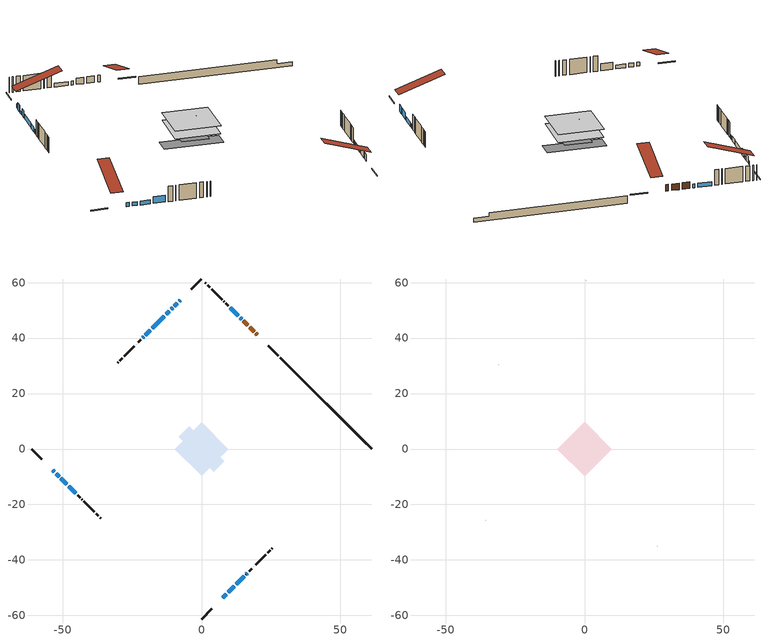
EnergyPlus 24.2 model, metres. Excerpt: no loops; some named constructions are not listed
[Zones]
conditioned space
 floor outside (Floor1 construction): -5.89,0 0,5.89 5.89,0 0,-5.89 z0.35
 floor adiabatic (AdiabaticFloorConstruction): -9.73,0 0,9.73 9.73,0 0,-9.73 z2.79
 floor foundation (Slab1 construction): -8.22,4.48 -4.48,8.22 8.22,-4.48 4.48,-8.22 z-2.09
 floor foundation (Slab2 construction): -1.36,0 0,1.36 1.36,0 0,-1.36 z0
 wall outside (RimJoist1 construction): 0,-61.31 3.68,-57.62 / -61.31,0 -57.62,-3.68 / 0,61.31 -3.68,57.62 / 27.76,33.55 24.08,37.23 z0.35:0.65
 wall outside (AdiabaticWallConstruction 1): 20.14,41.17 19.6,41.7 / 18.95,42.36 17.32,43.99 / 16.66,44.64 15.08,46.22 z0.35:2.38
 wall outside (AdiabaticWallConstruction): -7.62,53.69 -8,53.3 / 14.43,46.88 13.96,47.35 / -53.69,-7.62 -53.04,-8.27 / -52.38,-8.92 -51.38,-9.92 / -50.73,-10.58 -48.58,-12.73 / 12.53,-48.78 15.39,-45.92 / 16.05,-45.26 16.55,-44.75 / -20.89,40.42 -21.25,40.05 / 13.3,48 10.35,50.96 z0.35:1.57; 7.62,-53.69 8.91,-52.39 / 9.57,-51.74 11.87,-49.43 / -8.66,52.65 -9.77,51.53 / -11.62,49.68 -12.74,48.57 / -47.92,-13.38 -45.34,-15.97 z0.35:2.51; -10.43,50.88 -10.97,50.34 z0.35:1.17; -13.39,47.91 -17.8,43.51 / -18.46,42.85 -20.23,41.07 z0.35:1.82
 wall outside (Wall1 construction): 17.21,-44.1 18.1,-43.21 / -44.68,-16.63 -43.79,-17.52 / -21.91,39.4 -22.8,38.51 / 9.69,51.62 8.8,52.51 z0.35:5.23
 wall outside (Wall2 construction): 18.76,-42.55 18.84,-42.47 / -43.13,-18.18 -43.05,-18.25 / -23.46,37.85 -23.54,37.77 / 8.14,53.16 8.06,53.24 z0.35:5.23
 wall outside (Wall3 construction): 19.49,-41.81 23.23,-38.08 / -42.39,-18.91 -38.66,-22.65 / -24.19,37.11 -27.93,33.38 / 7.41,53.9 3.67,57.63 z0.35:5.23
 wall outside (Wall4 construction): 23.88,-37.42 24.73,-36.58 / -38,-23.3 -37.16,-24.15 / -28.58,32.72 -29.43,31.88 / 3.02,58.29 2.17,59.13 z0.35:5.23
 wall outside (Wall5 construction): 25.38,-35.92 25.55,-35.75 / -36.5,-24.8 -36.34,-24.97 / -30.09,31.22 -30.25,31.05 / 1.52,59.79 1.35,59.96 z0.35:5.23
 wall foundation (FoundationWall1 construction): 28.42,32.89,-2.09 28.42,32.89,0.35 58.02,3.29,0.35 58.02,3.29,-0.81 61.31,0,-0.81 61.31,0,-2.09
 window (WindowConstruction 12): -7.62,53.69 -8,53.3 z0.35:1.57
 window (WindowConstruction 2): 7.62,-53.69 8.91,-52.39 z0.35:2.51
 window (WindowConstruction 3): 9.57,-51.74 11.87,-49.43 z0.35:2.51
 window (WindowConstruction 4): -8.66,52.65 -9.77,51.53 z0.35:2.51
 window (WindowConstruction 13): -10.43,50.88 -10.97,50.34 z0.35:1.16
 window (WindowConstruction 5): 14.43,46.88 13.96,47.35 z0.35:1.57
 window (WindowConstruction 6): -11.63,49.68 -12.74,48.57 z0.35:2.51
 window (WindowConstruction 7): -13.39,47.91 -17.8,43.51 z0.35:1.82
 window (WindowConstruction 14): -53.69,-7.62 -53.04,-8.27 z0.35:1.57
 window (WindowConstruction 8): -18.46,42.85 -20.23,41.07 z0.35:1.82
 window (WindowConstruction 9): -52.38,-8.92 -51.38,-9.92 z0.35:1.57
 window (WindowConstruction 10): -50.73,-10.58 -48.58,-12.73 z0.35:1.57
 window (WindowConstruction 11): 12.53,-48.78 15.39,-45.92 z0.35:1.57
 window (WindowConstruction 16): 16.05,-45.26 16.55,-44.76 z0.35:1.57
 window (WindowConstruction 15): -20.89,40.42 -21.25,40.05 z0.35:1.57
 window (WindowConstruction): 13.3,48.01 10.35,50.96 z0.35:1.57
 window (WindowConstruction 1): -47.92,-13.38 -45.34,-15.97 z0.35:2.51
 door (Door): 20.14,41.17 19.6,41.7 z0.35:2.38
 door (Door 1): 18.95,42.36 17.32,43.99 z0.35:2.38
 door (Door 2): 16.66,44.64 15.08,46.22 z0.35:2.38
 ceiling adiabatic (AdiabaticFloorConstruction): 0,-9.73 9.73,0 0,9.73 -9.73,0 z2.79
attic - vented
 floor to conditioned space (Floor4 construction Reversed): -9.79,0 0,9.79 9.79,0 0,-9.79 z5.23
 floor to conditioned space (Floor5 construction Reversed): -2.94,0 0,2.94 2.94,0 0,-2.94 z5.23
 wall outside (Wall6 construction): 26.21,-35.1 26.24,-35.06 / -35.68,-25.63 -35.65,-25.66 / -30.91,30.4 -30.94,30.36 / 0.69,60.62 0.66,60.65 z0.35:5.23
 roof outside (Roof1 construction): 6.96,-54.34,5.23 -2.99,-44.39,9.92 -5.62,-47.01,9.92 4.34,-56.97,5.23; -54.34,-6.96,5.23 -44.39,2.99,9.92 -47.01,5.62,9.92 -56.97,-4.34,5.23; -6.96,54.34,5.23 2.99,44.39,9.92 5.62,47.01,9.92 -4.34,56.97,5.23; 20.8,40.51,5.23 10.84,30.55,9.92 13.46,27.93,9.92 23.42,37.89,5.23
[Material] Roughness=Rough; Thermal Absorptance=0.9
Name | Thickness {m} | Conductivity {W/m-K} | Density {kg/m3} | Specific Heat {J/kg-K} | Solar Absorptance | Visible Absorptance
ceiling loosefill ins | 0.169333 | 0.0480833 | 16.02 | 1046.75 | 0.7 | 0.7
ceiling loosefill ins 1 | 0.0846667 | 0.0480833 | 16.02 | 1046.75 | 0.7 | 0.7
ceiling stud and cavity | 0.1397 | 0.151406 | 65.682 | 1177.47 | 0.7 | 0.7
ceiling stud and cavity 1 | 0.1397 | 0.100047 | 65.682 | 1177.47 | 0.7 | 0.7
gypsum board | 0.0127 | 0.160291 | 801 | 837.4 | 0.6 | 0.6
[Construction]
Floor4 construction: ceiling loosefill ins, ceiling stud and cavity, gypsum board
Floor5 construction: ceiling loosefill ins 1, ceiling stud and cavity 1, gypsum board
[EnergyManagementSystem:Program]
component_loads_program: Set loads_htg_walls = 0; Set loads_htg_rim_joists = 0; Set loads_htg_foundation_walls = 0; Set loads_htg_floors = 0; Set loads_htg_slabs = 0; Set loads_htg_ceilings = 0; Set loads_htg_roofs = 0; Set loads_htg_windows_conduction = 0; Set loads_htg_windows_solar = 0; Set loads_htg_doors = 0; Set loads_htg_skylights_conduction = 0; Set loads_htg_skylights_solar = 0; Set loads_htg_internal_mass = 0; Set loads_htg_intgains = 0; Set loads_htg_lighting = 0; Set loads_htg_infil = 0; Set loads_htg_mechvent = 0; Set loads_htg_natvent = 0; Set loads_htg_whf = 0; Set loads_htg_ducts = 0; Set loads_clg_walls = 0; Set loads_clg_rim_joists = 0; Set loads_clg_foundation_walls = 0; Set loads_clg_floors = 0; Set loads_clg_slabs = 0; Set loads_clg_ceilings = 0; Set loads_clg_roofs = 0; Set loads_clg_windows_conduction = 0; Set loads_clg_windows_solar = 0; Set loads_clg_doors = 0; Set loads_clg_skylights_conduction = 0; Set loads_clg_skylights_solar = 0; Set loads_clg_internal_mass = 0; Set loads_clg_intgains = 0; Set loads_clg_lighting = 0; Set loads_clg_infil = 0; Set loads_clg_mechvent = 0; Set loads_clg_natvent = 0; Set loads_clg_whf = 0; Set loads_clg_ducts = 0; Set hr_walls = 0; Set hr_walls = hr_walls + s_conv_12 + s_ig_12 + s_sol_12 + s_lgt_12 + s_surf_12; Set hr_walls = hr_walls + s_conv_13 + s_ig_13 + s_sol_13 + s_lgt_13 + s_surf_13; Set hr_walls = hr_walls + s_conv_14 + s_ig_14 + s_sol_14 + s_lgt_14 + s_surf_14; Set hr_walls = hr_walls + s_conv_15 + s_ig_15 + s_sol_15 + s_lgt_15 + s_surf_15; Set hr_walls = hr_walls + s_conv_16 + s_ig_16 + s_sol_16 + s_lgt_16 + s_surf_16; Set hr_walls = hr_walls + s_conv_17 + s_ig_17 + s_sol_17 + s_lgt_17 + s_surf_17; Set hr_walls = hr_walls + s_conv_18 + s_ig_18 + s_sol_18 + s_lgt_18 + s_surf_18; Set hr_walls = hr_walls + s_conv_19 + s_ig_19 + s_sol_19 + s_lgt_19 + s_surf_19; Set hr_walls = hr_walls + s_conv_20 + s_ig_20 + s_sol_20 + s_lgt_20 + s_surf_20; Set hr_walls = hr_walls + s_conv_21 + s_ig_21 + s_sol_21 + s_lgt_21 + s_surf_21; Set hr_walls = hr_walls + s_conv_22 + s_ig_22 + s_sol_22 + s_lgt_22 + s_surf_22; Set hr_walls = hr_walls + s_conv_23 + s_ig_23 + s_sol_23 + s_lgt_23 + s_surf_23; Set hr_walls = hr_walls + s_conv_24 + s_ig_24 + s_sol_24 + s_lgt_24 + s_surf_24; Set hr_walls = hr_walls + s_conv_25 + s_ig_25 + s_sol_25 + s_lgt_25 + s_surf_25; Set hr_walls = hr_walls + s_conv_26 + s_ig_26 + s_sol_26 + s_lgt_26 + s_surf_26; Set hr_walls = hr_walls + s_conv_27 + s_ig_27 + s_sol_27 + s_lgt_27 + s_surf_27; Set hr_walls = hr_walls + s_conv_28 + s_ig_28 + s_sol_28 + s_lgt_28 + s_surf_28; Set hr_walls = hr_walls + s_conv_29 + s_ig_29 + s_sol_29 + s_lgt_29 + s_surf_29; Set hr_walls = hr_walls + s_conv_30 + s_ig_30 + s_sol_30 + s_lgt_30 + s_surf_30; Set hr_walls = hr_walls + s_conv_31 + s_ig_31 + s_sol_31 + s_lgt_31 + s_surf_31; Set hr_rim_joists = 0; Set hr_rim_joists = hr_rim_joists + s_conv_6 + s_ig_6 + s_sol_6 + s_lgt_6 + s_surf_6; Set hr_rim_joists = hr_rim_joists + s_conv_7 + s_ig_7 + s_sol_7 + s_lgt_7 + s_surf_7; Set hr_rim_joists = hr_rim_joists + s_conv_8 + s_ig_8 + s_sol_8 + s_lgt_8 + s_surf_8; Set hr_rim_joists = hr_rim_joists + s_conv_9 + s_ig_9 + s_sol_9 + s_lgt_9 + s_surf_9; Set hr_foundation_walls = 0; Set hr_foundation_walls = hr_foundation_walls + s_conv_3 + s_ig_3 + s_sol_3 + s_lgt_3 + s_surf_3; Set hr_floors = 0; Set hr_floors = hr_floors + s_conv + s_ig + s_sol + s_lgt + s_surf; Set hr_slabs = 0; Set hr_slabs = hr_slabs + s_conv_10 + s_ig_10 + s_sol_10 + s_lgt_10 + s_surf_10; Set hr_slabs = hr_slabs + s_conv_11 + s_ig_11 + s_sol_11 + s_lgt_11 + s_surf_11; Set hr_ceilings = 0; Set hr_ceilings = hr_ceilings + s_conv_1 + s_ig_1 + s_sol_1 + s_lgt_1 + s_surf_1; Set hr_ceilings = hr_ceilings + s_conv_2 + s_ig_2 + s_sol_2 + s_lgt_2 + s_surf_2; Set hr_roofs = 0; Set hr_windows_conduction = 0; Set hr_windows_conduction = hr_windows_conduction + ss_conv_3; Set hr_windows_conduction = hr_windows_conduction + ss_ig_3; Set hr_windows_conduction = hr_windows_conduction + ss_surf_3; Set hr_windows_conduction = hr_windows_conduction + ss_conv_4; Set hr_windows_conduction = hr_windows_conduction + ss_ig_4; Set hr_windows_conduction = hr_windows_conduction + ss_surf_4; Set hr_windows_conduction = hr_windows_conduction + ss_conv_5; Set hr_windows_conduction = hr_windows_conduction + ss_ig_5; Set hr_windows_conduction = hr_windows_conduction + ss_surf_5; Set hr_windows_conduction = hr_windows_conduction + ss_conv_6; Set hr_windows_conduction = hr_windows_conduction + ss_ig_6; Set hr_windows_conduction = hr_windows_conduction + ss_surf_6; Set hr_windows_conduction = hr_windows_conduction + ss_conv_7; Set hr_windows_conduction = hr_windows_conduction + ss_ig_7; Set hr_windows_conduction = hr_windows_conduction + ss_surf_7; Set hr_windows_conduction = hr_windows_conduction + ss_conv_8; Set hr_windows_conduction = hr_windows_conduction + ss_ig_8; Set hr_windows_conduction = hr_windows_conduction + ss_surf_8; Set hr_windows_conduction = hr_windows_conduction + ss_conv_9; Set hr_windows_conduction = hr_windows_conduction + ss_ig_9; Set hr_windows_conduction = hr_windows_conduction + ss_surf_9; Set hr_windows_conduction = hr_windows_conduction + ss_conv_10; Set hr_windows_conduction = hr_windows_conduction + ss_ig_10; Set hr_windows_conduction = hr_windows_conduction + ss_surf_10; Set hr_windows_conduction = hr_windows_conduction + ss_conv_11; Set hr_windows_conduction = hr_windows_conduction + ss_ig_11; Set hr_windows_conduction = hr_windows_conduction + ss_surf_11; Set hr_windows_conduction = hr_windows_conduction + ss_conv_12; Set hr_windows_conduction = hr_windows_conduction + ss_ig_12; Set hr_windows_conduction = hr_windows_conduction + ss_surf_12; Set hr_windows_conduction = hr_windows_conduction + ss_conv_13; Set hr_windows_conduction = hr_windows_conduction + ss_ig_13; Set hr_windows_conduction = hr_windows_conduction + ss_surf_13; Set hr_windows_conduction = hr_windows_conduction + ss_conv_14; Set hr_windows_conduction = hr_windows_conduction + ss_ig_14; Set hr_windows_conduction = hr_windows_conduction + ss_surf_14; Set hr_windows_conduction = hr_windows_conduction + ss_conv_15; Set hr_windows_conduction = hr_windows_conduction + ss_ig_15; Set hr_windows_conduction = hr_windows_conduction + ss_surf_15; Set hr_windows_conduction = hr_windows_conduction + ss_conv_16; Set hr_windows_conduction = hr_windows_conduction + ss_ig_16; Set hr_windows_conduction = hr_windows_conduction + ss_surf_16; Set hr_windows_conduction = hr_windows_conduction + ss_conv_17; Set hr_windows_conduction = hr_windows_conduction + ss_ig_17; Set hr_windows_conduction = hr_windows_conduction + ss_surf_17; Set hr_windows_conduction = hr_windows_conduction + ss_conv_18; Set hr_windows_conduction = hr_windows_conduction + ss_ig_18; Set hr_windows_conduction = hr_windows_conduction + ss_surf_18; Set hr_windows_conduction = hr_windows_conduction + ss_conv_19; Set hr_windows_conduction = hr_windows_conduction + ss_ig_19; Set hr_windows_conduction = hr_windows_conduction + ss_surf_19; Set hr_windows_solar = 0; Set hr_windows_solar = hr_windows_solar - ss_trans_in * ZoneTimestep * 3600 + ss_back_out * ZoneTimestep * 3600 + ss_trans_out * ZoneTimestep * 3600; Set hr_windows_solar = hr_windows_solar - ss_trans_in_1 * ZoneTimestep * 3600 + ss_back_out_1 * ZoneTimestep * 3600 + ss_trans_out_1 * ZoneTimestep * 3600; Set hr_windows_solar = hr_windows_solar - ss_trans_in_2 * ZoneTimestep * 3600 + ss_back_out_2 * ZoneTimestep * 3600 + ss_trans_out_2 * ZoneTimestep * 3600; Set hr_windows_solar = hr_windows_solar - ss_trans_in_3 * ZoneTimestep * 3600 + ss_back_out_3 * ZoneTimestep * 3600 + ss_trans_out_3 * ZoneTimestep * 3600; Set hr_windows_solar = hr_windows_solar - ss_trans_in_4 * ZoneTimestep * 3600 + ss_back_out_4 * ZoneTimestep * 3600 + ss_trans_out_4 * ZoneTimestep * 3600; Set hr_windows_solar = hr_windows_solar - ss_trans_in_5 * ZoneTimestep * 3600 + ss_back_out_5 * ZoneTimestep * 3600 + ss_trans_out_5 * ZoneTimestep * 3600; Set hr_windows_solar = hr_windows_solar - ss_trans_in_6 * ZoneTimestep * 3600 + ss_back_out_6 * ZoneTimestep * 3600 + ss_trans_out_6 * ZoneTimestep * 3600; Set hr_windows_solar = hr_windows_solar - ss_trans_in_7 * ZoneTimestep * 3600 + ss_back_out_7 * ZoneTimestep * 3600 + ss_trans_out_7 * ZoneTimestep * 3600; Set hr_windows_solar = hr_windows_solar - ss_trans_in_8 * ZoneTimestep * 3600 + ss_back_out_8 * ZoneTimestep * 3600 + ss_trans_out_8 * ZoneTimestep * 3600; Set hr_windows_solar = hr_windows_solar - ss_trans_in_9 * ZoneTimestep * 3600 + ss_back_out_9 * ZoneTimestep * 3600 + ss_trans_out_9 * ZoneTimestep * 3600; Set hr_windows_solar = hr_windows_solar - ss_trans_in_10 * ZoneTimestep * 3600 + ss_back_out_10 * ZoneTimestep * 3600 + ss_trans_out_10 * ZoneTimestep * 3600; Set hr_windows_solar = hr_windows_solar - ss_trans_in_11 * ZoneTimestep * 3600 + ss_back_out_11 * ZoneTimestep * 3600 + ss_trans_out_11 * ZoneTimestep * 3600; Set hr_windows_solar = hr_windows_solar - ss_trans_in_12 * ZoneTimestep * 3600 + ss_back_out_12 * ZoneTimestep * 3600 + ss_trans_out_12 * ZoneTimestep * 3600; Set hr_windows_solar = hr_windows_solar - ss_trans_in_13 * ZoneTimestep * 3600 + ss_back_out_13 * ZoneTimestep * 3600 + ss_trans_out_13 * ZoneTimestep * 3600; Set hr_windows_solar = hr_windows_solar - ss_trans_in_14 * ZoneTimestep * 3600 + ss_back_out_14 * ZoneTimestep * 3600 + ss_trans_out_14 * ZoneTimestep * 3600; Set hr_windows_solar = hr_windows_solar - ss_trans_in_15 * ZoneTimestep * 3600 + ss_back_out_15 * ZoneTimestep * 3600 + ss_trans_out_15 * ZoneTimestep * 3600; Set hr_windows_solar = hr_windows_solar - ss_trans_in_16 * ZoneTimestep * 3600 + ss_back_out_16 * ZoneTimestep * 3600 + ss_trans_out_16 * ZoneTimestep * 3600; Set hr_doors = 0; Set hr_doors = hr_doors + ss_sol; Set hr_doors = hr_doors + ss_lgt; Set hr_doors = hr_doors + ss_conv; Set hr_doors = hr_doors + ss_ig; Set hr_doors = hr_doors + ss_surf; Set hr_doors = hr_doors + ss_sol_1; Set hr_doors = hr_doors + ss_lgt_1; Set hr_doors = hr_doors + ss_conv_1; Set hr_doors = hr_doors + ss_ig_1; Set hr_doors = hr_doors + ss_surf_1; Set hr_doors = hr_doors + ss_sol_2; Set hr_doors = hr_doors + ss_lgt_2; Set hr_doors = hr_doors + ss_conv_2; Set hr_doors = hr_doors + ss_ig_2; Set hr_doors = hr_doors + ss_surf_2; Set hr_skylights_conduction = 0; Set hr_skylights_solar = 0; Set hr_internal_mass = 0; Set hr_internal_mass = hr_internal_mass + s_conv_4 + s_ig_4 + s_sol_4 + s_lgt_4 + s_surf_4; Set hr_internal_mass = hr_internal_mass + s_conv_5 + s_ig_5 + s_sol_5 + s_lgt_5 + s_surf_5; Set hr_internal_mass = hr_internal_mass + im_conv + im_ig + im_sol + im_lgt + im_surf; Set hr_internal_mass = hr_internal_mass + im_conv_1 + im_ig_1 + im_sol_1 + im_lgt_1 + im_surf_1; Set hr_intgains = 0; Set hr_intgains = hr_intgains - ig_ee_conv - ig_ee_rad - ig_ee_conv_1 - ig_ee_rad_1 - ig_ee_conv_2 - ig_ee_rad_2 - ig_ee_conv_3 - ig_ee_rad_3 - ig_ee_conv_4 - ig_ee_rad_4 - ig_ee_conv_5 - ig_ee_rad_5 - ig_ee_conv_6 - ig_ee_rad_6 - ig_oe_conv - ig_oe_rad - ig_oe_conv_1 - ig_oe_rad_1 - ig_oe_conv_2 - ig_oe_rad_2 - ig_oe_conv_3 - ig_oe_rad_3 - ig_oe_conv_4 - ig_oe_rad_4 - ig_ppl_conv - ig_ppl_rad; Set hr_lighting = 0; Set hr_lighting = hr_lighting - ig_lgt_conv - ig_lgt_rad - ig_lgt_vis; Set hr_infil = 0; Set hr_infil = hr_infil - airflow_gain + airflow_loss; Set hr_natvent = 0; Set hr_natvent = hr_natvent - airflow_gain_1 + airflow_loss_1; Set hr_whf = 0; Set hr_whf = hr_whf - airflow_gain_2 + airflow_loss_2; Set hr_mechvent = 0; Set hr_mechvent = hr_mechvent - mv_conv - mv_rad - mv_conv_1 - mv_rad_1 - mv_conv_2 - mv_rad_2 - mv_conv_3 - mv_rad_3 - mv_conv_4 - mv_rad_4; Set hr_ducts = 0; Set hr_intgains = hr_intgains + dhw_loss * (0.64*(1-dhw_rtf) + 1.0*dhw_rtf); Set htg_mode = 0; Set clg_mode = 0; If (htg_load_cond > 0); Set htg_mode = 1.0; ElseIf (clg_load_cond > 0); Set clg_mode = 0.0; Else; Set htg_season = 0; Set clg_season = 0; If ((DayOfYear >= 1) && (DayOfYear <= 365)); Set clg_season = 1; EndIf; If ((DayOfYear >= 1) && (DayOfYear <= 365)); Set htg_season = 1; EndIf; If ((airflow_gain_1 <> 0) || (airflow_loss_1 <> 0)) && (clg_season == 1); Set clg_mode = 0.0; ElseIf ((airflow_gain_2 <> 0) || (airflow_loss_2 <> 0)) && (clg_season == 1); Set clg_mode = 0.0; Else; Set Tmid_setpoint = (htg_sp_s_1 + clg_sp_s_1) / 2; If (tin_s_1 > Tmid_setpoint) && (clg_season == 1); Set clg_mode = 0.0; ElseIf (tin_s_1 < Tmid_setpoint) && (htg_season == 1); Set htg_mode = 1.0; EndIf; EndIf; EndIf; Set loads_htg_walls = loads_htg_walls + (hr_walls * htg_mode * 1); Set loads_htg_rim_joists = loads_htg_rim_joists + (hr_rim_joists * htg_mode * 1); Set loads_htg_foundation_walls = loads_htg_foundation_walls + (hr_foundation_walls * htg_mode * 1); Set loads_htg_floors = loads_htg_floors + (hr_floors * htg_mode * 1); Set loads_htg_slabs = loads_htg_slabs + (hr_slabs * htg_mode * 1); Set loads_htg_ceilings = loads_htg_ceilings + (hr_ceilings * htg_mode * 1); Set loads_htg_roofs = loads_htg_roofs + (hr_roofs * htg_mode * 1); Set loads_htg_windows_conduction = loads_htg_windows_conduction + (hr_windows_conduction * htg_mode * 1); Set loads_htg_windows_solar = loads_htg_windows_solar + (hr_windows_solar * htg_mode * 1); Set loads_htg_doors = loads_htg_doors + (hr_doors * htg_mode * 1); Set loads_htg_skylights_conduction = loads_htg_skylights_conduction + (hr_skylights_conduction * htg_mode * 1); Set loads_htg_skylights_solar = loads_htg_skylights_solar + (hr_skylights_solar * htg_mode * 1); Set loads_htg_internal_mass = loads_htg_internal_mass + (hr_internal_mass * htg_mode * 1); Set loads_htg_intgains = loads_htg_intgains + (hr_intgains * htg_mode * 1); Set loads_htg_lighting = loads_htg_lighting + (hr_lighting * htg_mode * 1); Set loads_htg_infil = loads_htg_infil + (hr_infil * htg_mode * 1); Set loads_htg_mechvent = loads_htg_mechvent + (hr_mechvent * htg_mode * 1); Set loads_htg_natvent = loads_htg_natvent + (hr_natvent * htg_mode * 1); Set loads_htg_whf = loads_htg_whf + (hr_whf * htg_mode * 1); Set loads_htg_ducts = loads_htg_ducts + (hr_ducts * htg_mode * 1); Set loads_clg_walls = loads_clg_walls + (-hr_walls * clg_mode * 1); Set loads_clg_rim_joists = loads_clg_rim_joists + (-hr_rim_joists * clg_mode * 1); Set loads_clg_foundation_walls = loads_clg_foundation_walls + (-hr_foundation_walls * clg_mode * 1); Set loads_clg_floors = loads_clg_floors + (-hr_floors * clg_mode * 1); Set loads_clg_slabs = loads_clg_slabs + (-hr_slabs * clg_mode * 1); Set loads_clg_ceilings = loads_clg_ceilings + (-hr_ceilings * clg_mode * 1); Set loads_clg_roofs = loads_clg_roofs + (-hr_roofs * clg_mode * 1); Set loads_clg_windows_conduction = loads_clg_windows_conduction + (-hr_windows_conduction * clg_mode * 1); Set loads_clg_windows_solar = loads_clg_windows_solar + (-hr_windows_solar * clg_mode * 1); Set loads_clg_doors = loads_clg_doors + (-hr_doors * clg_mode * 1); Set loads_clg_skylights_conduction = loads_clg_skylights_conduction + (-hr_skylights_conduction * clg_mode * 1); Set loads_clg_skylights_solar = loads_clg_skylights_solar + (-hr_skylights_solar * clg_mode * 1); Set loads_clg_internal_mass = loads_clg_internal_mass + (-hr_internal_mass * clg_mode * 1); Set loads_clg_intgains = loads_clg_intgains + (-hr_intgains * clg_mode * 1); Set loads_clg_lighting = loads_clg_lighting + (-hr_lighting * clg_mode * 1); Set loads_clg_infil = loads_clg_infil + (-hr_infil * clg_mode * 1); Set loads_clg_mechvent = loads_clg_mechvent + (-hr_mechvent * clg_mode * 1); Set loads_clg_natvent = loads_clg_natvent + (-hr_natvent * clg_mode * 1); Set loads_clg_whf = loads_clg_whf + (-hr_whf * clg_mode * 1); Set loads_clg_ducts = loads_clg_ducts + (-hr_ducts * clg_mode * 1)
[Schedule:Day:Interval]
interior lighting schedule day: No, 01:00, 0.108182, 04:00, 0.0901515, 05:00, 0.0991667, 06:00, 0.162273, 07:00, 0.270455, 08:00, 0.342576, 10:00, 0.369621, 11:00, 0.351591, 12:00, 0.333561, 13:00, 0.324545, 14:00, 0.31553, 15:00, 0.333561, 16:00, 0.369621, 17:00, 0.450758, 18:00, 0.585985, 19:00, 0.775303, 20:00, 0.955606, 21:00, 0.991667, 22:00, 0.712197, 23:00, 0.360606, 24:00, 0.162273
interior lighting schedule day 1: No, 01:00, 0.100909, 04:00, 0.0840909, 05:00, 0.0925, 06:00, 0.151364, 07:00, 0.252273, 08:00, 0.319545, 10:00, 0.344773, 11:00, 0.327955, 12:00, 0.311136, 13:00, 0.302727, 14:00, 0.294318, 15:00, 0.311136, 16:00, 0.344773, 17:00, 0.420455, 18:00, 0.546591, 19:00, 0.723182, 20:00, 0.891364, 21:00, 0.925, 22:00, 0.664318, 23:00, 0.336364, 24:00, 0.151364
interior lighting schedule day 2: No, 01:00, 0.0927273, 04:00, 0.0772727, 05:00, 0.085, 06:00, 0.139091, 07:00, 0.231818, 08:00, 0.293636, 10:00, 0.316818, 11:00, 0.301364, 12:00, 0.285909, 13:00, 0.278182, 14:00, 0.270455, 15:00, 0.285909, 16:00, 0.316818, 17:00, 0.386364, 18:00, 0.502273, 19:00, 0.664545, 20:00, 0.819091, 21:00, 0.85, 22:00, 0.610455, 23:00, 0.309091, 24:00, 0.139091
interior lighting schedule day 3: No, 01:00, 0.0845455, 04:00, 0.0704545, 05:00, 0.0775, 06:00, 0.126818, 07:00, 0.211364, 08:00, 0.267727, 10:00, 0.288864, 11:00, 0.274773, 12:00, 0.260682, 13:00, 0.253636, 14:00, 0.246591, 15:00, 0.260682, 16:00, 0.288864, 17:00, 0.352273, 18:00, 0.457955, 19:00, 0.605909, 20:00, 0.746818, 21:00, 0.775, 22:00, 0.556591, 23:00, 0.281818, 24:00, 0.126818
interior lighting schedule day 4: No, 01:00, 0.0763636, 04:00, 0.0636364, 05:00, 0.07, 06:00, 0.114545, 07:00, 0.190909, 08:00, 0.241818, 10:00, 0.260909, 11:00, 0.248182, 12:00, 0.235455, 13:00, 0.229091, 14:00, 0.222727, 15:00, 0.235455, 16:00, 0.260909, 17:00, 0.318182, 18:00, 0.413636, 19:00, 0.547273, 20:00, 0.674545, 21:00, 0.7, 22:00, 0.502727, 23:00, 0.254545, 24:00, 0.114545
interior lighting schedule day 5: No, 01:00, 0.0727273, 04:00, 0.0606061, 05:00, 0.0666667, 06:00, 0.109091, 07:00, 0.181818, 08:00, 0.230303, 10:00, 0.248485, 11:00, 0.236364, 12:00, 0.224242, 13:00, 0.218182, 14:00, 0.212121, 15:00, 0.224242, 16:00, 0.248485, 17:00, 0.30303, 18:00, 0.393939, 19:00, 0.521212, 20:00, 0.642424, 21:00, 0.666667, 22:00, 0.478788, 23:00, 0.242424, 24:00, 0.109091
interior lighting schedule day 6: No, 01:00, 0.0745455, 04:00, 0.0621212, 05:00, 0.0683333, 06:00, 0.111818, 07:00, 0.186364, 08:00, 0.236061, 10:00, 0.254697, 11:00, 0.242273, 12:00, 0.229848, 13:00, 0.223636, 14:00, 0.217424, 15:00, 0.229848, 16:00, 0.254697, 17:00, 0.310606, 18:00, 0.403788, 19:00, 0.534242, 20:00, 0.658485, 21:00, 0.683333, 22:00, 0.490758, 23:00, 0.248485, 24:00, 0.111818
interior lighting schedule day 7: No, 01:00, 0.08, 04:00, 0.0666667, 05:00, 0.0733333, 06:00, 0.12, 07:00, 0.2, 08:00, 0.253333, 10:00, 0.273333, 11:00, 0.26, 12:00, 0.246667, 13:00, 0.24, 14:00, 0.233333, 15:00, 0.246667, 16:00, 0.273333, 17:00, 0.333333, 18:00, 0.433333, 19:00, 0.573333, 20:00, 0.706667, 21:00, 0.733333, 22:00, 0.526667, 23:00, 0.266667, 24:00, 0.12
interior lighting schedule day 8: No, 01:00, 0.0890909, 04:00, 0.0742424, 05:00, 0.0816667, 06:00, 0.133636, 07:00, 0.222727, 08:00, 0.282121, 10:00, 0.304394, 11:00, 0.289545, 12:00, 0.274697, 13:00, 0.267273, 14:00, 0.259848, 15:00, 0.274697, 16:00, 0.304394, 17:00, 0.371212, 18:00, 0.482576, 19:00, 0.638485, 20:00, 0.78697, 21:00, 0.816667, 22:00, 0.586515, 23:00, 0.29697, 24:00, 0.133636
interior lighting schedule day 9: No, 01:00, 0.0972727, 04:00, 0.0810606, 05:00, 0.0891667, 06:00, 0.145909, 07:00, 0.243182, 08:00, 0.30803, 10:00, 0.332348, 11:00, 0.316136, 12:00, 0.299924, 13:00, 0.291818, 14:00, 0.283712, 15:00, 0.299924, 16:00, 0.332348, 17:00, 0.405303, 18:00, 0.526894, 19:00, 0.697121, 20:00, 0.859242, 21:00, 0.891667, 22:00, 0.640379, 23:00, 0.324242, 24:00, 0.145909
interior lighting schedule day 10: No, 01:00, 0.105455, 04:00, 0.0878788, 05:00, 0.0966667, 06:00, 0.158182, 07:00, 0.263636, 08:00, 0.333939, 10:00, 0.360303, 11:00, 0.342727, 12:00, 0.325152, 13:00, 0.316364, 14:00, 0.307576, 15:00, 0.325152, 16:00, 0.360303, 17:00, 0.439394, 18:00, 0.571212, 19:00, 0.755758, 20:00, 0.931515, 21:00, 0.966667, 22:00, 0.694242, 23:00, 0.351515, 24:00, 0.158182
interior lighting schedule day 11: No, 01:00, 0.109091, 04:00, 0.0909091, 05:00, 0.1, 06:00, 0.163636, 07:00, 0.272727, 08:00, 0.345455, 10:00, 0.372727, 11:00, 0.354545, 12:00, 0.336364, 13:00, 0.327273, 14:00, 0.318182, 15:00, 0.336364, 16:00, 0.372727, 17:00, 0.454545, 18:00, 0.590909, 19:00, 0.781818, 20:00, 0.963636, 21:00, 1, 22:00, 0.718182, 23:00, 0.363636, 24:00, 0.163636
interior lighting schedule default day; occupants schedule default day; clothes dryer schedule default day; cooking range schedule default day; mech vent bath fan 0 schedule default day; misc plug loads schedule default day; general water use schedule default day; clothes dryer exhaust 0 schedule default day; cooling season schedule day; cooling season schedule day 2; cooling season schedule default day; exterior lighting schedule default day; natural vent schedule default day: No, 24:00, 0
occupants schedule day: No, 05:00, 0.426829, 06:00, 0.719512, 07:00, 1, 08:00, 0.670732, 09:00, 0.329268, 14:00, 0.170732, 15:00, 0.231707, 16:00, 0.329268, 17:00, 0.5, 18:00, 0.670732, 19:00, 0.829268, 21:00, 1, 22:00, 0.853659, 23:00, 0.646341, 24:00, 0.426829
clothes dryer schedule day; clothes dryer exhaust 0 schedule day: No, 01:00, 0.123457, 02:00, 0.0740741, 03:00, 0.0493827, 04:00, 0.0246914, 05:00, 0.0493827, 06:00, 0.0740741, 07:00, 0.197531, 08:00, 0.395062, 09:00, 0.592593, 10:00, 0.839506, 11:00, 0.962963, 12:00, 1, 13:00, 0.91358, 14:00, 0.82716, 15:00, 0.716049, 16:00, 0.753086, 17:00, 0.679012, 18:00, 0.666667, 20:00, 0.62963, 21:00, 0.641975, 22:00, 0.666667, 23:00, 0.54321, 24:00, 0.296296
cooking range schedule day: No, 05:00, 0.0597015, 06:00, 0.11194, 07:00, 0.171642, 08:00, 0.291045, 11:00, 0.343284, 12:00, 0.402985, 13:00, 0.462687, 14:00, 0.343284, 15:00, 0.291045, 16:00, 0.402985, 17:00, 0.567164, 18:00, 1, 19:00, 0.850746, 20:00, 0.432836, 21:00, 0.291045, 22:00, 0.231343, 23:00, 0.171642, 24:00, 0.11194
mech vent bath fan 0 schedule day: No, 07:00, 0, 15:00, 1, 24:00, 0
misc plug loads schedule day: No, 06:00, 0.705882, 07:00, 0.745098, 08:00, 0.803922, 15:00, 0.823529, 16:00, 0.862745, 17:00, 0.921569, 18:00, 0.980392, 19:00, 1, 20:00, 0.980392, 21:00, 0.941176, 22:00, 0.862745, 23:00, 0.784314, 24:00, 0.72549
general water use schedule day: No, 01:00, 0.315068, 03:00, 0.287671, 04:00, 0.342466, 05:00, 0.369863, 06:00, 0.520548, 07:00, 0.60274, 08:00, 0.534247, 10:00, 0.506849, 11:00, 0.465753, 14:00, 0.479452, 15:00, 0.534247, 16:00, 0.589041, 17:00, 0.69863, 18:00, 0.876712, 19:00, 0.890411, 20:00, 0.986301, 21:00, 1, 22:00, 0.863014, 23:00, 0.616438, 24:00, 0.465753
cooling season schedule day 1: No, 24:00, 1
exterior lighting schedule day: No, 01:00, 0.566667, 03:00, 0.524167, 05:00, 0.495833, 06:00, 0.5525, 07:00, 0.623333, 08:00, 0.580833, 09:00, 0.439167, 10:00, 0.354167, 12:00, 0.34, 13:00, 0.354167, 14:00, 0.396667, 15:00, 0.425, 16:00, 0.495833, 17:00, 0.623333, 18:00, 0.793333, 19:00, 0.906667, 20:00, 0.963333, 21:00, 0.991667, 22:00, 0.920833, 23:00, 0.793333, 24:00, 0.665833
exterior lighting schedule day 1: No, 01:00, 0.528571, 03:00, 0.488929, 05:00, 0.4625, 06:00, 0.515357, 07:00, 0.581429, 08:00, 0.541786, 09:00, 0.409643, 10:00, 0.330357, 12:00, 0.317143, 13:00, 0.330357, 14:00, 0.37, 15:00, 0.396429, 16:00, 0.4625, 17:00, 0.581429, 18:00, 0.74, 19:00, 0.845714, 20:00, 0.898571, 21:00, 0.925, 22:00, 0.858929, 23:00, 0.74, 24:00, 0.621071
exterior lighting schedule day 10: No, 01:00, 0.552381, 03:00, 0.510952, 05:00, 0.483333, 06:00, 0.538571, 07:00, 0.607619, 08:00, 0.56619, 09:00, 0.428095, 10:00, 0.345238, 12:00, 0.331429, 13:00, 0.345238, 14:00, 0.386667, 15:00, 0.414286, 16:00, 0.483333, 17:00, 0.607619, 18:00, 0.773333, 19:00, 0.88381, 20:00, 0.939048, 21:00, 0.966667, 22:00, 0.897619, 23:00, 0.773333, 24:00, 0.649048
exterior lighting schedule day 11: No, 01:00, 0.571429, 03:00, 0.528571, 05:00, 0.5, 06:00, 0.557143, 07:00, 0.628571, 08:00, 0.585714, 09:00, 0.442857, 10:00, 0.357143, 12:00, 0.342857, 13:00, 0.357143, 14:00, 0.4, 15:00, 0.428571, 16:00, 0.5, 17:00, 0.628571, 18:00, 0.8, 19:00, 0.914286, 20:00, 0.971429, 21:00, 1, 22:00, 0.928571, 23:00, 0.8, 24:00, 0.671429
exterior lighting schedule day 2: No, 01:00, 0.485714, 03:00, 0.449286, 05:00, 0.425, 06:00, 0.473571, 07:00, 0.534286, 08:00, 0.497857, 09:00, 0.376429, 10:00, 0.303571, 12:00, 0.291429, 13:00, 0.303571, 14:00, 0.34, 15:00, 0.364286, 16:00, 0.425, 17:00, 0.534286, 18:00, 0.68, 19:00, 0.777143, 20:00, 0.825714, 21:00, 0.85, 22:00, 0.789286, 23:00, 0.68, 24:00, 0.570714
exterior lighting schedule day 3: No, 01:00, 0.442857, 03:00, 0.409643, 05:00, 0.3875, 06:00, 0.431786, 07:00, 0.487143, 08:00, 0.453929, 09:00, 0.343214, 10:00, 0.276786, 12:00, 0.265714, 13:00, 0.276786, 14:00, 0.31, 15:00, 0.332143, 16:00, 0.3875, 17:00, 0.487143, 18:00, 0.62, 19:00, 0.708571, 20:00, 0.752857, 21:00, 0.775, 22:00, 0.719643, 23:00, 0.62, 24:00, 0.520357
exterior lighting schedule day 4: No, 01:00, 0.4, 03:00, 0.37, 05:00, 0.35, 06:00, 0.39, 07:00, 0.44, 08:00, 0.41, 09:00, 0.31, 10:00, 0.25, 12:00, 0.24, 13:00, 0.25, 14:00, 0.28, 15:00, 0.3, 16:00, 0.35, 17:00, 0.44, 18:00, 0.56, 19:00, 0.64, 20:00, 0.68, 21:00, 0.7, 22:00, 0.65, 23:00, 0.56, 24:00, 0.47
exterior lighting schedule day 5: No, 01:00, 0.380952, 03:00, 0.352381, 05:00, 0.333333, 06:00, 0.371429, 07:00, 0.419048, 08:00, 0.390476, 09:00, 0.295238, 10:00, 0.238095, 12:00, 0.228571, 13:00, 0.238095, 14:00, 0.266667, 15:00, 0.285714, 16:00, 0.333333, 17:00, 0.419048, 18:00, 0.533333, 19:00, 0.609524, 20:00, 0.647619, 21:00, 0.666667, 22:00, 0.619048, 23:00, 0.533333, 24:00, 0.447619
exterior lighting schedule day 6: No, 01:00, 0.390476, 03:00, 0.36119, 05:00, 0.341667, 06:00, 0.380714, 07:00, 0.429524, 08:00, 0.400238, 09:00, 0.302619, 10:00, 0.244048, 12:00, 0.234286, 13:00, 0.244048, 14:00, 0.273333, 15:00, 0.292857, 16:00, 0.341667, 17:00, 0.429524, 18:00, 0.546667, 19:00, 0.624762, 20:00, 0.66381, 21:00, 0.683333, 22:00, 0.634524, 23:00, 0.546667, 24:00, 0.45881
exterior lighting schedule day 7: No, 01:00, 0.419048, 03:00, 0.387619, 05:00, 0.366667, 06:00, 0.408571, 07:00, 0.460952, 08:00, 0.429524, 09:00, 0.324762, 10:00, 0.261905, 12:00, 0.251429, 13:00, 0.261905, 14:00, 0.293333, 15:00, 0.314286, 16:00, 0.366667, 17:00, 0.460952, 18:00, 0.586667, 19:00, 0.670476, 20:00, 0.712381, 21:00, 0.733333, 22:00, 0.680952, 23:00, 0.586667, 24:00, 0.492381
exterior lighting schedule day 8: No, 01:00, 0.466667, 03:00, 0.431667, 05:00, 0.408333, 06:00, 0.455, 07:00, 0.513333, 08:00, 0.478333, 09:00, 0.361667, 10:00, 0.291667, 12:00, 0.28, 13:00, 0.291667, 14:00, 0.326667, 15:00, 0.35, 16:00, 0.408333, 17:00, 0.513333, 18:00, 0.653333, 19:00, 0.746667, 20:00, 0.793333, 21:00, 0.816667, 22:00, 0.758333, 23:00, 0.653333, 24:00, 0.548333
exterior lighting schedule day 9: No, 01:00, 0.509524, 03:00, 0.47131, 05:00, 0.445833, 06:00, 0.496786, 07:00, 0.560476, 08:00, 0.522262, 09:00, 0.394881, 10:00, 0.318452, 12:00, 0.305714, 13:00, 0.318452, 14:00, 0.356667, 15:00, 0.382143, 16:00, 0.445833, 17:00, 0.560476, 18:00, 0.713333, 19:00, 0.815238, 20:00, 0.86619, 21:00, 0.891667, 22:00, 0.827976, 23:00, 0.713333, 24:00, 0.59869
[Schedule:Week:Daily]
clothes dryer exhaust 0 schedule Week Rule - Jan1-Dec31: clothes dryer exhaust 0 schedule day, clothes dryer exhaust 0 schedule day, clothes dryer exhaust 0 schedule day, clothes dryer exhaust 0 schedule day, clothes dryer exhaust 0 schedule day, clothes dryer exhaust 0 schedule day, clothes dryer exhaust 0 schedule day, clothes dryer exhaust 0 schedule default day, clothes dryer exhaust 0 schedule default day, clothes dryer exhaust 0 schedule default day, clothes dryer exhaust 0 schedule default day, clothes dryer exhaust 0 schedule default day
cooling season schedule Week Rule - Jan1-May26: cooling season schedule day, cooling season schedule day, cooling season schedule day, cooling season schedule day, cooling season schedule day, cooling season schedule day, cooling season schedule day, cooling season schedule default day, cooling season schedule default day, cooling season schedule default day, cooling season schedule default day, cooling season schedule default day
cooling season schedule Week Rule - May27-Jun2: cooling season schedule day, cooling season schedule day, cooling season schedule day, cooling season schedule day, cooling season schedule day, cooling season schedule day 1, cooling season schedule day 1, cooling season schedule default day, cooling season schedule default day, cooling season schedule default day, cooling season schedule default day, cooling season schedule default day
cooling season schedule Week Rule - Jun3-Sep29: cooling season schedule day 1, cooling season schedule day 1, cooling season schedule day 1, cooling season schedule day 1, cooling season schedule day 1, cooling season schedule day 1, cooling season schedule day 1, cooling season schedule default day, cooling season schedule default day, cooling season schedule default day, cooling season schedule default day, cooling season schedule default day
cooling season schedule Week Rule - Sep30-Oct6: cooling season schedule day 1, cooling season schedule day 2, cooling season schedule day 2, cooling season schedule day 2, cooling season schedule day 2, cooling season schedule day 2, cooling season schedule day 2, cooling season schedule default day, cooling season schedule default day, cooling season schedule default day, cooling season schedule default day, cooling season schedule default day
cooling season schedule Week Rule - Oct7-Dec31: cooling season schedule day 2, cooling season schedule day 2, cooling season schedule day 2, cooling season schedule day 2, cooling season schedule day 2, cooling season schedule day 2, cooling season schedule day 2, cooling season schedule default day, cooling season schedule default day, cooling season schedule default day, cooling season schedule default day, cooling season schedule default day
exterior lighting schedule Week Rule - Aug5-Aug25: exterior lighting schedule day 7, exterior lighting schedule day 7, exterior lighting schedule day 7, exterior lighting schedule day 7, exterior lighting schedule day 7, exterior lighting schedule day 7, exterior lighting schedule day 7, exterior lighting schedule default day, exterior lighting schedule default day, exterior lighting schedule default day, exterior lighting schedule default day, exterior lighting schedule default day
exterior lighting schedule Week Rule - Aug26-Sep1: exterior lighting schedule day 7, exterior lighting schedule day 7, exterior lighting schedule day 7, exterior lighting schedule day 7, exterior lighting schedule day 7, exterior lighting schedule day 7, exterior lighting schedule day 8, exterior lighting schedule default day, exterior lighting schedule default day, exterior lighting schedule default day, exterior lighting schedule default day, exterior lighting schedule default day
exterior lighting schedule Week Rule - Sep2-Sep29: exterior lighting schedule day 8, exterior lighting schedule day 8, exterior lighting schedule day 8, exterior lighting schedule day 8, exterior lighting schedule day 8, exterior lighting schedule day 8, exterior lighting schedule day 8, exterior lighting schedule default day, exterior lighting schedule default day, exterior lighting schedule default day, exterior lighting schedule default day, exterior lighting schedule default day
exterior lighting schedule Week Rule - Sep30-Oct6: exterior lighting schedule day 8, exterior lighting schedule day 9, exterior lighting schedule day 9, exterior lighting schedule day 9, exterior lighting schedule day 9, exterior lighting schedule day 9, exterior lighting schedule day 9, exterior lighting schedule default day, exterior lighting schedule default day, exterior lighting schedule default day, exterior lighting schedule default day, exterior lighting schedule default day
exterior lighting schedule Week Rule - Oct7-Oct27: exterior lighting schedule day 9, exterior lighting schedule day 9, exterior lighting schedule day 9, exterior lighting schedule day 9, exterior lighting schedule day 9, exterior lighting schedule day 9, exterior lighting schedule day 9, exterior lighting schedule default day, exterior lighting schedule default day, exterior lighting schedule default day, exterior lighting schedule default day, exterior lighting schedule default day
exterior lighting schedule Week Rule - Oct28-Nov3: exterior lighting schedule day 9, exterior lighting schedule day 9, exterior lighting schedule day 9, exterior lighting schedule day 9, exterior lighting schedule day 10, exterior lighting schedule day 10, exterior lighting schedule day 10, exterior lighting schedule default day, exterior lighting schedule default day, exterior lighting schedule default day, exterior lighting schedule default day, exterior lighting schedule default day
exterior lighting schedule Week Rule - Nov4-Nov24: exterior lighting schedule day 10, exterior lighting schedule day 10, exterior lighting schedule day 10, exterior lighting schedule day 10, exterior lighting schedule day 10, exterior lighting schedule day 10, exterior lighting schedule day 10, exterior lighting schedule default day, exterior lighting schedule default day, exterior lighting schedule default day, exterior lighting schedule default day, exterior lighting schedule default day
exterior lighting schedule Week Rule - Nov25-Dec1: exterior lighting schedule day 10, exterior lighting schedule day 10, exterior lighting schedule day 10, exterior lighting schedule day 10, exterior lighting schedule day 10, exterior lighting schedule day 10, exterior lighting schedule day 11, exterior lighting schedule default day, exterior lighting schedule default day, exterior lighting schedule default day, exterior lighting schedule default day, exterior lighting schedule default day
exterior lighting schedule Week Rule - Dec2-Dec31: exterior lighting schedule day 11, exterior lighting schedule day 11, exterior lighting schedule day 11, exterior lighting schedule day 11, exterior lighting schedule day 11, exterior lighting schedule day 11, exterior lighting schedule day 11, exterior lighting schedule default day, exterior lighting schedule default day, exterior lighting schedule default day, exterior lighting schedule default day, exterior lighting schedule default day
natural vent schedule Week Rule - Jan1-Dec31: natural vent schedule default day, natural vent schedule default day, natural vent schedule default day, natural vent schedule default day, natural vent schedule default day, natural vent schedule default day, natural vent schedule default day, natural vent schedule default day, natural vent schedule default day, natural vent schedule default day, natural vent schedule default day, natural vent schedule default day
[Schedule:Year]
cooling season schedule: cooling season schedule Week Rule - Jan1-May26, 1, 1, 5, 26, cooling season schedule Week Rule - May27-Jun2, 5, 27, 6, 2, cooling season schedule Week Rule - Jun3-Sep29, 6, 3, 9, 29, cooling season schedule Week Rule - Sep30-Oct6, 9, 30, 10, 6, cooling season schedule Week Rule - Oct7-Dec31, 10, 7, 12, 31
natural vent schedule: natural vent schedule Week Rule - Jan1-Dec31, 1, 1, 12, 31
